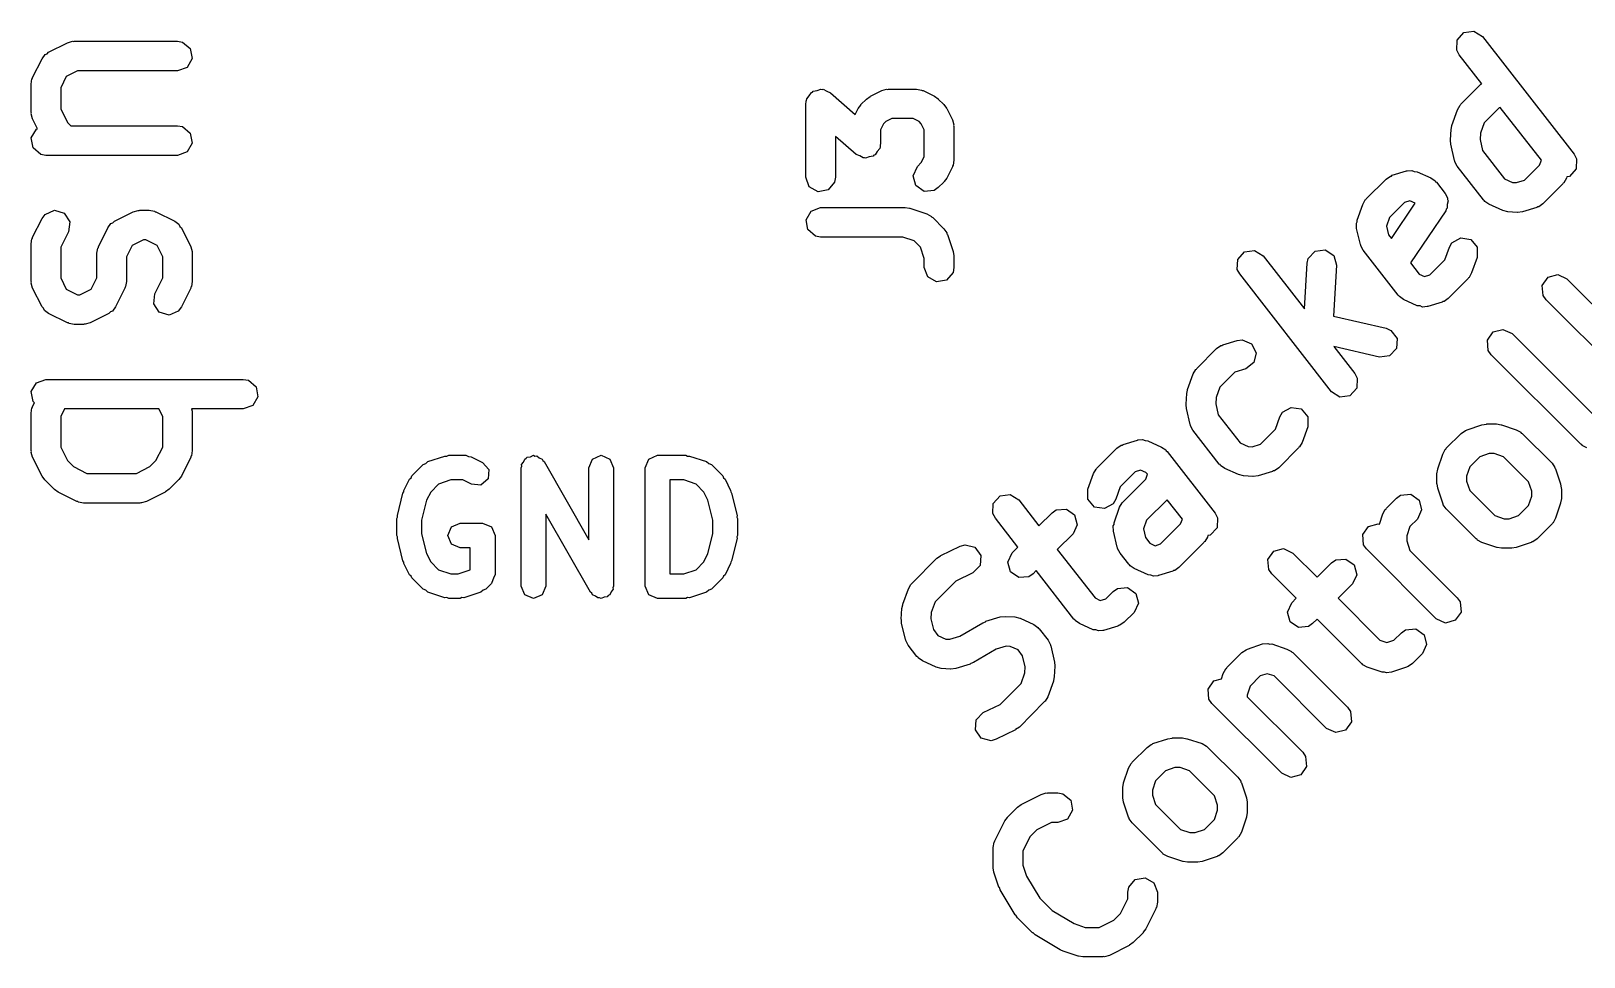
# Model space of a CAD drawing. Extents: x 83.3 to 116.7, y -116.8 to -83.3.
# Drawn here: x 83.27 to 91.14, y -110.92 to -106.23 of the extents above; entities that cross this region are included whole.
import ezdxf

# ---------------------------------------------------------------- set-up
doc = ezdxf.new("R2010")
doc.units = 0
doc.layers.add('BLACK', color=7, linetype='CONTINUOUS')

msp = doc.modelspace()

# ---------------------------------------------------------------- linework, layer by layer
at = {"layer": 'BLACK', "linetype": 'CONTINUOUS'}
for p, q in [((90.4945, -106.277), (90.5289, -106.238)), ((90.5289, -106.238), (90.5798, -106.231)), ((90.5798, -106.231), (90.6232, -106.259)), ((83.3617, -106.338), (83.4569, -106.29)), ((83.4569, -106.29), (83.4819, -106.283)), ((83.4819, -106.283), (83.4863, -106.284)), ((83.4863, -106.284), (83.4905, -106.282)), ((83.4905, -106.282), (84.0143, -106.282)), ((84.0143, -106.282), (84.0399, -106.287)), ((84.0399, -106.287), (84.0792, -106.32)), ((84.0792, -106.32), (84.0881, -106.37)), ((90.4926, -106.328), (90.4945, -106.277)), ((90.6232, -106.259), (91.0872, -106.855)), ((83.2805, -106.466), (83.3282, -106.371)), ((83.3282, -106.371), (83.3437, -106.35)), ((83.3437, -106.35), (83.354, -106.346)), ((83.354, -106.346), (83.3617, -106.338)), ((84.0881, -106.37), (84.0625, -106.415)), ((90.5048, -106.351), (90.4926, -106.328)), ((90.6194, -106.498), (90.5048, -106.351)), ((83.2726, -106.5), (83.2771, -106.474)), ((83.2771, -106.474), (83.28, -106.471)), ((83.28, -106.471), (83.2805, -106.466)), ((83.4511, -106.461), (83.4226, -106.518)), ((83.5082, -106.432), (83.4511, -106.461)), ((84.0143, -106.432), (83.5082, -106.432)), ((84.0625, -106.415), (84.0143, -106.432)), ((83.2726, -106.643), (83.2726, -106.5)), ((83.4226, -106.518), (83.4226, -106.625)), ((87.201, -106.574), (87.2139, -106.559)), ((87.2139, -106.559), (87.2244, -106.542)), ((87.2244, -106.542), (87.2301, -106.54)), ((87.2301, -106.54), (87.2339, -106.535)), ((87.2339, -106.535), (87.2538, -106.532)), ((87.2538, -106.532), (87.273, -106.525)), ((87.273, -106.525), (87.2786, -106.527)), ((87.2786, -106.527), (87.2845, -106.526)), ((87.2845, -106.526), (87.302, -106.536)), ((87.302, -106.536), (87.3208, -106.544)), ((87.3208, -106.544), (87.4465, -106.654)), ((87.5225, -106.563), (87.5236, -106.561)), ((87.5236, -106.561), (87.5807, -106.533)), ((87.5807, -106.533), (87.6057, -106.525)), ((87.6057, -106.525), (87.6101, -106.527)), ((87.6101, -106.527), (87.6143, -106.525)), ((87.6143, -106.525), (87.7571, -106.525)), ((87.7571, -106.525), (87.7828, -106.53)), ((87.7828, -106.53), (87.7862, -106.532)), ((87.7862, -106.532), (87.7907, -106.533)), ((87.7907, -106.533), (87.8478, -106.561)), ((87.8478, -106.561), (87.8658, -106.575)), ((90.5141, -106.602), (90.6151, -106.501)), ((90.6151, -106.501), (90.6194, -106.498)), ((83.4226, -106.625), (83.4569, -106.694)), ((87.1964, -106.6), (87.1984, -106.589)), ((87.1964, -106.971), (87.1964, -106.6)), ((87.1979, -106.585), (87.1995, -106.583)), ((87.1984, -106.589), (87.1979, -106.585)), ((87.1995, -106.583), (87.201, -106.574)), ((87.4465, -106.654), (87.4615, -106.624)), ((87.4615, -106.624), (87.4748, -106.606)), ((87.4748, -106.606), (87.4755, -106.604)), ((87.4755, -106.604), (87.5041, -106.576)), ((87.5041, -106.576), (87.5225, -106.563)), ((87.8658, -106.575), (87.8673, -106.576)), ((87.8673, -106.576), (87.8959, -106.604)), ((87.8959, -106.604), (87.9088, -106.622)), ((87.9088, -106.622), (87.9099, -106.624)), ((87.9099, -106.624), (87.9385, -106.681)), ((90.4682, -106.709), (90.4966, -106.63)), ((90.4966, -106.63), (90.5095, -106.607)), ((90.5095, -106.607), (90.5126, -106.605)), ((90.5126, -106.605), (90.5141, -106.602)), ((90.7079, -106.62), (90.632, -106.696)), ((90.7133, -106.619), (90.7079, -106.62)), ((90.9214, -106.886), (90.7133, -106.619)), ((83.2742, -106.647), (83.2726, -106.643)), ((83.2731, -106.651), (83.2742, -106.647)), ((83.2805, -106.676), (83.2731, -106.651)), ((83.3054, -106.726), (83.2805, -106.676)), ((83.4569, -106.694), (83.4739, -106.711)), ((83.4739, -106.711), (84.0143, -106.711)), ((84.0143, -106.711), (84.0399, -106.715)), ((84.0399, -106.715), (84.0792, -106.748)), ((87.5902, -106.702), (87.575, -106.732)), ((87.6016, -106.69), (87.5902, -106.702)), ((87.632, -106.675), (87.6016, -106.69)), ((87.7394, -106.675), (87.632, -106.675)), ((87.7699, -106.69), (87.7394, -106.675)), ((87.7812, -106.702), (87.7699, -106.69)), ((87.7964, -106.732), (87.7812, -106.702)), ((87.9385, -106.681), (87.9459, -106.706)), ((87.9459, -106.706), (87.9449, -106.71)), ((87.9449, -106.71), (87.9464, -106.714)), ((87.9464, -106.714), (87.9464, -106.886)), ((90.4639, -106.73), (90.4682, -106.712)), ((90.4682, -106.712), (90.4682, -106.709)), ((90.632, -106.696), (90.613, -106.749)), ((83.2738, -106.773), (83.2994, -106.728)), ((83.2827, -106.823), (83.2738, -106.773)), ((83.2994, -106.728), (83.3054, -106.726)), ((84.0792, -106.748), (84.0881, -106.799)), ((87.4506, -106.856), (87.3464, -106.765)), ((87.3464, -106.765), (87.3464, -106.971)), ((87.575, -106.732), (87.575, -106.8)), ((87.7964, -106.868), (87.7964, -106.732)), ((90.4607, -106.783), (90.4639, -106.73)), ((90.4615, -106.786), (90.4607, -106.783)), ((90.4625, -106.805), (90.4615, -106.786)), ((90.613, -106.749), (90.6111, -106.781)), ((90.6111, -106.781), (90.6239, -106.837)), ((83.322, -106.856), (83.2827, -106.823)), ((83.3476, -106.861), (83.322, -106.856)), ((84.0143, -106.861), (83.3476, -106.861)), ((84.0625, -106.843), (84.0143, -106.861)), ((84.0881, -106.799), (84.0625, -106.843)), ((87.4695, -106.864), (87.4506, -106.856)), ((87.487, -106.874), (87.4695, -106.864)), ((87.4929, -106.873), (87.487, -106.874)), ((87.4984, -106.875), (87.4929, -106.873)), ((87.5176, -106.868), (87.4984, -106.875)), ((87.5375, -106.865), (87.5176, -106.868)), ((87.5413, -106.86), (87.5375, -106.865)), ((87.547, -106.858), (87.5413, -106.86)), ((87.5575, -106.841), (87.547, -106.858)), ((87.5705, -106.826), (87.5575, -106.841)), ((87.572, -106.817), (87.5705, -106.826)), ((87.5736, -106.815), (87.572, -106.817)), ((87.575, -106.8), (87.573, -106.811)), ((87.573, -106.811), (87.5736, -106.815)), ((87.7812, -106.898), (87.7964, -106.868)), ((90.4814, -106.887), (90.4625, -106.805)), ((90.6239, -106.837), (90.735, -106.98)), ((91.0872, -106.855), (91.0994, -106.878)), ((87.7396, -106.965), (87.7613, -106.918)), ((87.7613, -106.918), (87.7812, -106.898)), ((87.9385, -106.919), (87.9099, -106.976)), ((87.939, -106.915), (87.9385, -106.919)), ((87.9419, -106.911), (87.939, -106.915)), ((87.9464, -106.886), (87.9419, -106.911)), ((90.1665, -106.962), (90.2391, -106.94)), ((90.2391, -106.94), (90.2403, -106.94)), ((90.2403, -106.94), (90.2408, -106.94)), ((90.2408, -106.94), (90.2423, -106.94)), ((90.2423, -106.94), (90.265, -106.937)), ((90.265, -106.937), (90.2779, -106.943)), ((90.2779, -106.943), (90.292, -106.944)), ((90.292, -106.944), (90.3614, -106.975)), ((90.4833, -106.89), (90.4814, -106.887)), ((90.4831, -106.893), (90.4833, -106.89)), ((90.4953, -106.916), (90.4831, -106.893)), ((90.6279, -107.086), (90.4953, -106.916)), ((90.8367, -106.987), (90.9126, -106.911)), ((90.9126, -106.911), (90.9214, -106.886)), ((91.0975, -106.93), (91.0631, -106.968)), ((91.0994, -106.878), (91.0975, -106.93)), ((87.214, -107.02), (87.1964, -106.971)), ((87.2584, -107.045), (87.214, -107.02)), ((87.3419, -106.997), (87.3089, -107.036)), ((87.3464, -106.971), (87.3419, -106.997)), ((87.7528, -107.014), (87.7396, -106.965)), ((87.7949, -107.044), (87.7528, -107.014)), ((87.8673, -107.024), (87.846, -107.039)), ((87.8959, -106.996), (87.8673, -107.024)), ((87.8966, -106.994), (87.8959, -106.996)), ((87.9099, -106.976), (87.8966, -106.994)), ((90.0343, -107.082), (90.1353, -106.981)), ((90.1353, -106.981), (90.1567, -106.966)), ((90.1567, -106.966), (90.1621, -106.966)), ((90.1621, -106.966), (90.1665, -106.962)), ((90.3614, -106.975), (90.3829, -106.99)), ((90.3829, -106.99), (90.3852, -106.995)), ((90.3852, -106.995), (90.3896, -106.997)), ((90.3896, -106.997), (90.4338, -107.054)), ((90.735, -106.98), (90.7752, -106.998)), ((90.7752, -106.998), (90.7952, -106.999)), ((90.7952, -106.999), (90.8367, -106.987)), ((91.0306, -107.005), (90.9295, -107.106)), ((91.0321, -107.002), (91.0306, -107.005)), ((91.0352, -107), (91.0321, -107.002)), ((91.0481, -106.977), (91.0352, -107)), ((91.051, -106.969), (91.0481, -106.977)), ((91.0631, -106.968), (91.051, -106.969)), ((87.3089, -107.036), (87.2584, -107.045)), ((87.846, -107.039), (87.7949, -107.044)), ((89.9884, -107.189), (90.0168, -107.11)), ((90.0168, -107.11), (90.0297, -107.087)), ((90.0297, -107.087), (90.0328, -107.085)), ((90.0328, -107.085), (90.0343, -107.082)), ((90.2281, -107.1), (90.1522, -107.176)), ((90.1619, -107.282), (90.2818, -107.104)), ((90.2557, -107.092), (90.2281, -107.1)), ((90.2818, -107.104), (90.2557, -107.092)), ((90.4338, -107.054), (90.446, -107.077)), ((90.4448, -107.11), (90.4441, -107.129)), ((90.4492, -107.092), (90.4448, -107.11)), ((90.446, -107.077), (90.4457, -107.085)), ((90.4457, -107.085), (90.4492, -107.092)), ((90.6323, -107.089), (90.6279, -107.086)), ((90.6346, -107.094), (90.6323, -107.089)), ((90.6561, -107.109), (90.6346, -107.094)), ((90.7255, -107.14), (90.6561, -107.109)), ((90.9295, -107.106), (90.9082, -107.121)), ((83.2805, -107.276), (83.3282, -107.181)), ((83.3282, -107.181), (83.3437, -107.16)), ((83.3437, -107.16), (83.3907, -107.139)), ((83.3907, -107.139), (83.4399, -107.154)), ((83.4399, -107.154), (83.4682, -107.197)), ((83.695, -107.195), (83.7903, -107.147)), ((83.7903, -107.147), (83.8152, -107.14)), ((83.8152, -107.14), (83.8196, -107.141)), ((83.8196, -107.141), (83.8238, -107.139)), ((83.8238, -107.139), (83.8714, -107.139)), ((83.8714, -107.139), (83.8971, -107.144)), ((83.8971, -107.144), (83.9005, -107.147)), ((83.9005, -107.147), (83.905, -107.147)), ((83.905, -107.147), (84.0002, -107.195)), ((87.1976, -107.187), (87.2232, -107.143)), ((87.2065, -107.237), (87.1976, -107.187)), ((87.2232, -107.143), (87.2714, -107.125)), ((87.2714, -107.125), (87.7, -107.125)), ((87.7, -107.125), (87.7221, -107.129)), ((87.7221, -107.129), (87.7237, -107.129)), ((87.7237, -107.129), (87.8094, -107.157)), ((87.8094, -107.157), (87.8323, -107.17)), ((87.8323, -107.17), (87.8347, -107.174)), ((87.8347, -107.174), (87.8387, -107.176)), ((87.8387, -107.176), (87.8959, -107.233)), ((89.9884, -107.197), (89.9884, -107.189)), ((90.1522, -107.176), (90.137, -107.219)), ((90.4368, -107.142), (90.2588, -107.406)), ((90.4387, -107.134), (90.4368, -107.142)), ((90.4441, -107.129), (90.4387, -107.134)), ((90.726, -107.14), (90.7255, -107.14)), ((90.7263, -107.14), (90.726, -107.14)), ((90.7516, -107.147), (90.7263, -107.14)), ((90.7989, -107.15), (90.7516, -107.147)), ((90.7994, -107.15), (90.7989, -107.15)), ((90.7999, -107.15), (90.7994, -107.15)), ((90.8257, -107.147), (90.7999, -107.15)), ((90.8984, -107.125), (90.8257, -107.147)), ((90.9027, -107.121), (90.8984, -107.125)), ((90.9082, -107.121), (90.9027, -107.121)), ((83.4623, -107.248), (83.4226, -107.327)), ((83.4682, -107.197), (83.4623, -107.248)), ((83.6139, -107.324), (83.6615, -107.228)), ((83.6615, -107.228), (83.677, -107.207)), ((83.677, -107.207), (83.6873, -107.203)), ((83.6873, -107.203), (83.695, -107.195)), ((84.0002, -107.195), (84.0211, -107.21)), ((84.0211, -107.21), (84.0256, -107.221)), ((84.0256, -107.221), (84.0337, -107.228)), ((84.0337, -107.228), (84.0814, -107.324)), ((87.2458, -107.27), (87.2065, -107.237)), ((87.2714, -107.275), (87.2458, -107.27)), ((87.8959, -107.233), (87.9108, -107.254)), ((87.9108, -107.254), (87.9112, -107.258)), ((87.9112, -107.258), (87.914, -107.262)), ((87.914, -107.262), (87.9426, -107.348)), ((89.9845, -107.205), (89.9884, -107.197)), ((89.9858, -107.231), (89.9845, -107.205)), ((90.0048, -107.313), (89.9858, -107.231)), ((90.137, -107.219), (90.1472, -107.263)), ((90.1472, -107.263), (90.1619, -107.282)), ((83.2726, -107.31), (83.2771, -107.284)), ((83.2726, -107.5), (83.2726, -107.31)), ((83.2771, -107.284), (83.28, -107.28)), ((83.28, -107.28), (83.2805, -107.276)), ((83.4226, -107.327), (83.4226, -107.482)), ((83.606, -107.357), (83.6105, -107.331)), ((83.6105, -107.331), (83.6134, -107.328)), ((83.6134, -107.328), (83.6139, -107.324)), ((83.7845, -107.318), (83.756, -107.375)), ((83.8415, -107.289), (83.7845, -107.318)), ((83.8537, -107.289), (83.8415, -107.289)), ((83.9108, -107.318), (83.8537, -107.289)), ((83.9393, -107.375), (83.9108, -107.318)), ((84.0814, -107.324), (84.0888, -107.349)), ((84.0888, -107.349), (84.0878, -107.353)), ((87.6878, -107.275), (87.2714, -107.275)), ((87.7452, -107.294), (87.6878, -107.275)), ((87.7773, -107.326), (87.7452, -107.294)), ((87.7964, -107.384), (87.7773, -107.326)), ((87.9426, -107.348), (87.9459, -107.37)), ((89.4178, -107.35), (89.4686, -107.343)), ((89.4686, -107.343), (89.512, -107.37)), ((89.7407, -107.383), (89.7759, -107.346)), ((89.7759, -107.346), (89.8269, -107.34)), ((89.8269, -107.34), (89.8697, -107.368)), ((90.0066, -107.316), (90.0048, -107.313)), ((90.0065, -107.319), (90.0066, -107.316)), ((90.0187, -107.342), (90.0065, -107.319)), ((90.1954, -107.569), (90.0187, -107.342)), ((90.4328, -107.391), (90.4556, -107.327)), ((90.4556, -107.327), (90.4685, -107.305)), ((90.4685, -107.305), (90.5128, -107.279)), ((90.5128, -107.279), (90.5634, -107.288)), ((90.5634, -107.288), (90.5965, -107.327)), ((90.5965, -107.327), (90.5967, -107.378)), ((83.606, -107.482), (83.606, -107.357)), ((83.756, -107.375), (83.756, -107.5)), ((83.9393, -107.482), (83.9393, -107.375)), ((84.0878, -107.353), (84.0893, -107.357)), ((84.0893, -107.357), (84.0893, -107.5)), ((87.7964, -107.429), (87.7964, -107.384)), ((87.9459, -107.37), (87.9464, -107.371)), ((87.9464, -107.371), (87.9464, -107.429)), ((89.3815, -107.439), (89.3834, -107.388)), ((89.3834, -107.388), (89.4178, -107.35)), ((89.512, -107.37), (89.7211, -107.639)), ((89.7211, -107.639), (89.7347, -107.408)), ((89.7347, -107.408), (89.7407, -107.383)), ((89.8844, -107.417), (89.8692, -107.676)), ((89.8697, -107.368), (89.8844, -107.417)), ((90.2588, -107.406), (90.3025, -107.463)), ((90.3569, -107.466), (90.4328, -107.391)), ((90.5967, -107.378), (90.5683, -107.457)), ((83.2742, -107.504), (83.2726, -107.5)), ((83.2731, -107.509), (83.2742, -107.504)), ((83.4226, -107.482), (83.4511, -107.539)), ((83.5774, -107.539), (83.606, -107.482)), ((83.756, -107.5), (83.7514, -107.526)), ((83.8996, -107.562), (83.9393, -107.482)), ((84.0893, -107.5), (84.0848, -107.526)), ((87.814, -107.477), (87.7964, -107.429)), ((87.8584, -107.502), (87.814, -107.477)), ((87.9089, -107.494), (87.8584, -107.502)), ((87.9419, -107.454), (87.9089, -107.494)), ((87.9464, -107.429), (87.9419, -107.454)), ((89.3936, -107.462), (89.3815, -107.439)), ((89.8577, -108.059), (89.3936, -107.462)), ((90.3025, -107.463), (90.3293, -107.475)), ((90.3293, -107.475), (90.3569, -107.466)), ((90.5507, -107.485), (90.4497, -107.586)), ((90.5522, -107.482), (90.5507, -107.485)), ((90.5553, -107.48), (90.5522, -107.482)), ((90.5683, -107.457), (90.5553, -107.48)), ((90.9255, -107.52), (90.955, -107.478)), ((90.955, -107.478), (91.0045, -107.465)), ((91.0045, -107.465), (91.051, -107.487)), ((91.051, -107.487), (91.4931, -107.929)), ((83.2805, -107.534), (83.2731, -107.509)), ((83.3282, -107.629), (83.2805, -107.534)), ((83.4511, -107.539), (83.5082, -107.568)), ((83.5082, -107.568), (83.5204, -107.568)), ((83.5204, -107.568), (83.5774, -107.539)), ((83.748, -107.534), (83.7004, -107.629)), ((83.7485, -107.529), (83.748, -107.534)), ((83.7514, -107.526), (83.7485, -107.529)), ((83.8937, -107.613), (83.8996, -107.562)), ((84.0814, -107.534), (84.0337, -107.629)), ((84.0819, -107.529), (84.0814, -107.534)), ((84.0848, -107.526), (84.0819, -107.529)), ((90.1999, -107.572), (90.1954, -107.569)), ((90.2021, -107.577), (90.1999, -107.572)), ((90.2236, -107.592), (90.2021, -107.577)), ((90.93, -107.571), (90.9255, -107.52)), ((90.945, -107.593), (90.93, -107.571)), ((83.3363, -107.636), (83.3282, -107.629)), ((83.3408, -107.647), (83.3363, -107.636)), ((83.3617, -107.662), (83.3408, -107.647)), ((83.4569, -107.71), (83.3617, -107.662)), ((83.6669, -107.662), (83.5716, -107.71)), ((83.6746, -107.654), (83.6669, -107.662)), ((83.6849, -107.65), (83.6746, -107.654)), ((83.7004, -107.629), (83.6849, -107.65)), ((83.922, -107.655), (83.8937, -107.613)), ((83.9712, -107.67), (83.922, -107.655)), ((84.0182, -107.65), (83.9712, -107.67)), ((84.0337, -107.629), (84.0182, -107.65)), ((90.2931, -107.623), (90.2236, -107.592)), ((90.3071, -107.624), (90.2931, -107.623)), ((90.3201, -107.63), (90.3071, -107.624)), ((90.3427, -107.627), (90.3201, -107.63)), ((90.3442, -107.627), (90.3427, -107.627)), ((90.3447, -107.627), (90.3442, -107.627)), ((90.3459, -107.627), (90.3447, -107.627)), ((90.4185, -107.605), (90.3459, -107.627)), ((90.4229, -107.601), (90.4185, -107.605)), ((90.4284, -107.601), (90.4229, -107.601)), ((90.4497, -107.586), (90.4284, -107.601)), ((91.3995, -108.047), (90.945, -107.593)), ((83.4614, -107.71), (83.4569, -107.71)), ((83.4648, -107.713), (83.4614, -107.71)), ((83.4905, -107.718), (83.4648, -107.713)), ((83.5381, -107.718), (83.4905, -107.718)), ((83.5423, -107.716), (83.5381, -107.718)), ((83.5467, -107.717), (83.5423, -107.716)), ((83.5716, -107.71), (83.5467, -107.717)), ((89.8692, -107.676), (90.1358, -107.737)), ((90.1358, -107.737), (90.1597, -107.748)), ((89.3079, -107.821), (89.3805, -107.799)), ((89.3805, -107.799), (89.4063, -107.796)), ((89.4063, -107.796), (89.4535, -107.816)), ((89.4535, -107.816), (89.4768, -107.861)), ((90.1597, -107.748), (90.1906, -107.789)), ((90.1906, -107.789), (90.1879, -107.84)), ((90.6478, -107.798), (90.6772, -107.756)), ((90.6522, -107.849), (90.6478, -107.798)), ((90.6772, -107.756), (90.7267, -107.743)), ((90.7267, -107.743), (90.7732, -107.764)), ((90.7732, -107.764), (91.2153, -108.207)), ((89.1757, -107.941), (89.2767, -107.84)), ((89.2767, -107.84), (89.298, -107.825)), ((89.298, -107.825), (89.3035, -107.824)), ((89.3035, -107.824), (89.3079, -107.821)), ((89.4768, -107.861), (89.4652, -107.911)), ((90.102, -107.884), (89.8699, -107.83)), ((89.8699, -107.83), (89.9761, -107.967)), ((90.153, -107.877), (90.102, -107.884)), ((90.1879, -107.84), (90.153, -107.877)), ((90.6672, -107.871), (90.6522, -107.849)), ((91.1217, -108.325), (90.6672, -107.871)), ((89.1297, -108.047), (89.1581, -107.968)), ((89.1581, -107.968), (89.1711, -107.946)), ((89.1711, -107.946), (89.1742, -107.944)), ((89.1742, -107.944), (89.1757, -107.941)), ((89.3695, -107.959), (89.2936, -108.035)), ((89.4242, -107.942), (89.3695, -107.959)), ((89.4652, -107.911), (89.4242, -107.942)), ((89.9761, -107.967), (89.9882, -107.99)), ((83.2738, -108.058), (83.2994, -108.014)), ((83.2994, -108.014), (83.3476, -107.996)), ((83.3476, -107.996), (84.3476, -107.996)), ((84.3476, -107.996), (84.3733, -108.001)), ((84.3733, -108.001), (84.4126, -108.034)), ((84.4126, -108.034), (84.4215, -108.084)), ((89.1254, -108.068), (89.1297, -108.05)), ((89.1297, -108.05), (89.1297, -108.047)), ((89.2936, -108.035), (89.2745, -108.088)), ((89.9863, -108.041), (89.9519, -108.079)), ((89.9882, -107.99), (89.9863, -108.041)), ((83.2827, -108.109), (83.2738, -108.058)), ((83.28, -108.138), (83.2805, -108.133)), ((83.2805, -108.133), (83.2897, -108.115)), ((83.2897, -108.115), (83.2827, -108.109)), ((84.3958, -108.129), (84.3476, -108.146)), ((84.4215, -108.084), (84.3958, -108.129)), ((89.1223, -108.122), (89.1254, -108.068)), ((89.1231, -108.125), (89.1223, -108.122)), ((89.1241, -108.143), (89.1231, -108.125)), ((89.2745, -108.088), (89.2726, -108.12)), ((89.2726, -108.12), (89.2854, -108.175)), ((89.9011, -108.086), (89.8577, -108.059)), ((89.9519, -108.079), (89.9011, -108.086)), ((83.2726, -108.167), (83.2771, -108.141)), ((83.2726, -108.357), (83.2726, -108.167)), ((83.2771, -108.141), (83.28, -108.138)), ((83.4416, -108.146), (83.4226, -108.184)), ((83.4226, -108.184), (83.4226, -108.339)), ((83.9203, -108.146), (83.4416, -108.146)), ((83.9393, -108.184), (83.9203, -108.146)), ((83.9393, -108.339), (83.9393, -108.184)), ((84.3476, -108.146), (84.0853, -108.146)), ((84.0853, -108.146), (84.0888, -108.158)), ((84.0888, -108.158), (84.0878, -108.162)), ((84.0878, -108.162), (84.0893, -108.167)), ((84.0893, -108.167), (84.0893, -108.357)), ((89.143, -108.225), (89.1241, -108.143)), ((89.2854, -108.175), (89.3965, -108.318)), ((89.5742, -108.249), (89.5969, -108.186)), ((89.5969, -108.186), (89.6099, -108.163)), ((89.6099, -108.163), (89.6542, -108.138)), ((89.6542, -108.138), (89.7048, -108.146)), ((89.7048, -108.146), (89.7379, -108.186)), ((89.7379, -108.186), (89.7381, -108.237)), ((89.1448, -108.228), (89.143, -108.225)), ((89.1447, -108.231), (89.1448, -108.228)), ((89.1569, -108.254), (89.1447, -108.231)), ((89.2895, -108.425), (89.1569, -108.254)), ((89.4983, -108.325), (89.5742, -108.249)), ((89.7381, -108.237), (89.7096, -108.316)), ((90.4399, -108.345), (90.5156, -108.27)), ((90.5156, -108.27), (90.537, -108.255)), ((90.537, -108.255), (90.5414, -108.254)), ((90.5414, -108.254), (90.545, -108.251)), ((90.545, -108.251), (90.6207, -108.226)), ((90.6207, -108.226), (90.6429, -108.223)), ((90.6429, -108.223), (90.6444, -108.222)), ((90.6444, -108.222), (90.6949, -108.222)), ((90.6949, -108.222), (90.717, -108.226)), ((90.717, -108.226), (90.7187, -108.226)), ((90.7187, -108.226), (90.7944, -108.251)), ((90.7944, -108.251), (90.8173, -108.264)), ((90.8173, -108.264), (90.8197, -108.268)), ((90.8197, -108.268), (90.8237, -108.27)), ((90.8237, -108.27), (90.9753, -108.421)), ((83.2742, -108.361), (83.2726, -108.357)), ((83.2731, -108.366), (83.2742, -108.361)), ((83.2805, -108.391), (83.2731, -108.366)), ((83.4226, -108.339), (83.4569, -108.408)), ((83.905, -108.408), (83.9393, -108.339)), ((84.0893, -108.357), (84.0848, -108.383)), ((88.6706, -108.446), (88.7716, -108.345)), ((88.7716, -108.345), (88.7929, -108.33)), ((88.7929, -108.33), (88.7984, -108.329)), ((88.7984, -108.329), (88.8028, -108.326)), ((88.8028, -108.326), (88.8754, -108.304)), ((88.8754, -108.304), (88.8766, -108.304)), ((88.8766, -108.304), (88.8771, -108.303)), ((88.8771, -108.303), (88.8786, -108.303)), ((88.8786, -108.303), (88.9013, -108.301)), ((88.9013, -108.301), (88.9142, -108.306)), ((88.9142, -108.306), (88.9283, -108.307)), ((88.9283, -108.307), (88.9977, -108.339)), ((88.9977, -108.339), (89.0192, -108.354)), ((89.0192, -108.354), (89.0215, -108.358)), ((89.0215, -108.358), (89.0259, -108.361)), ((89.0259, -108.361), (89.269, -108.674)), ((89.3965, -108.318), (89.4367, -108.336)), ((89.4367, -108.336), (89.4568, -108.338)), ((89.4568, -108.338), (89.4983, -108.325)), ((89.6921, -108.343), (89.5911, -108.444)), ((89.6936, -108.34), (89.6921, -108.343)), ((89.6967, -108.338), (89.6936, -108.34)), ((89.7096, -108.316), (89.6967, -108.338)), ((90.4218, -108.375), (90.4342, -108.352)), ((90.4342, -108.352), (90.438, -108.349)), ((90.438, -108.349), (90.4399, -108.345)), ((91.1258, -108.327), (91.1217, -108.325)), ((91.1281, -108.331), (91.1258, -108.327)), ((91.1511, -108.343), (91.1281, -108.331)), ((83.3282, -108.486), (83.2805, -108.391)), ((83.4569, -108.408), (83.4873, -108.438)), ((83.4873, -108.438), (83.5558, -108.473)), ((83.8061, -108.473), (83.8746, -108.438)), ((83.8746, -108.438), (83.905, -108.408)), ((84.0814, -108.391), (84.0337, -108.486)), ((84.0819, -108.386), (84.0814, -108.391)), ((84.0848, -108.383), (84.0819, -108.386)), ((85.2012, -108.485), (85.2583, -108.428)), ((85.2583, -108.428), (85.2718, -108.423)), ((85.2718, -108.423), (85.2828, -108.413)), ((85.2828, -108.413), (85.3685, -108.385)), ((85.3685, -108.385), (85.3787, -108.385)), ((85.3787, -108.385), (85.3882, -108.381)), ((85.3882, -108.381), (85.474, -108.381)), ((85.474, -108.381), (85.4874, -108.387)), ((85.4874, -108.387), (85.5019, -108.388)), ((85.5019, -108.388), (85.559, -108.417)), ((85.559, -108.417), (85.5904, -108.453)), ((85.7543, -108.444), (85.7576, -108.436)), ((85.7543, -109.044), (85.7543, -108.444)), ((85.7565, -108.427), (85.7664, -108.415)), ((85.7576, -108.436), (85.7565, -108.427)), ((85.7664, -108.415), (85.7726, -108.4)), ((85.7726, -108.4), (85.7805, -108.396)), ((85.7805, -108.396), (85.7858, -108.39)), ((85.7858, -108.39), (85.8019, -108.388)), ((85.8019, -108.388), (85.8168, -108.381)), ((85.8168, -108.381), (85.8247, -108.385)), ((85.8247, -108.385), (85.8333, -108.384)), ((85.8333, -108.384), (85.8461, -108.394)), ((85.8461, -108.394), (85.861, -108.4)), ((85.861, -108.4), (85.8643, -108.408)), ((85.8643, -108.408), (85.8711, -108.413)), ((85.8711, -108.413), (86.0972, -108.809)), ((86.0972, -108.444), (86.1155, -108.4)), ((86.0972, -108.809), (86.0972, -108.444)), ((86.1155, -108.4), (86.1597, -108.381)), ((86.1597, -108.381), (86.2039, -108.4)), ((86.2039, -108.4), (86.2222, -108.444)), ((86.2222, -108.444), (86.2222, -109.044)), ((86.3829, -108.444), (86.4012, -108.4)), ((86.3829, -109.044), (86.3829, -108.444)), ((86.4012, -108.4), (86.4454, -108.381)), ((86.4454, -108.381), (86.5882, -108.381)), ((86.5882, -108.381), (86.5977, -108.385)), ((86.5977, -108.385), (86.608, -108.385)), ((86.608, -108.385), (86.6937, -108.413)), ((86.6937, -108.413), (86.7047, -108.423)), ((86.7047, -108.423), (86.7181, -108.428)), ((86.7181, -108.428), (86.7753, -108.485)), ((88.666, -108.451), (88.6691, -108.449)), ((88.6691, -108.449), (88.6706, -108.446)), ((89.2939, -108.428), (89.2895, -108.425)), ((89.2961, -108.432), (89.2939, -108.428)), ((89.3176, -108.447), (89.2961, -108.432)), ((89.3871, -108.479), (89.3176, -108.447)), ((89.5911, -108.444), (89.5698, -108.459)), ((90.3965, -108.45), (90.4218, -108.375)), ((90.3966, -108.452), (90.3965, -108.45)), ((90.5585, -108.439), (90.5427, -108.486)), ((90.6092, -108.388), (90.5585, -108.439)), ((90.6566, -108.372), (90.6092, -108.388)), ((90.6828, -108.372), (90.6566, -108.372)), ((90.7302, -108.388), (90.6828, -108.372)), ((90.8567, -108.515), (90.7302, -108.388)), ((90.9753, -108.421), (90.9902, -108.442)), ((90.9902, -108.442), (90.9906, -108.447)), ((90.9906, -108.447), (90.9934, -108.45)), ((90.9934, -108.45), (91.0186, -108.526)), ((83.3293, -108.487), (83.3282, -108.486)), ((83.3422, -108.505), (83.3293, -108.487)), ((83.3898, -108.553), (83.3422, -108.505)), ((83.5558, -108.473), (83.8061, -108.473)), ((84.0197, -108.505), (83.9721, -108.553)), ((84.0204, -108.504), (84.0197, -108.505)), ((84.0337, -108.486), (84.0204, -108.504)), ((85.1609, -108.559), (85.1895, -108.502)), ((85.1895, -108.502), (85.1972, -108.495)), ((85.1972, -108.495), (85.2012, -108.485)), ((85.3363, -108.527), (85.2967, -108.567)), ((85.3984, -108.506), (85.3363, -108.527)), ((85.4592, -108.506), (85.3984, -108.506)), ((85.5031, -108.528), (85.4592, -108.506)), ((85.5509, -108.532), (85.5031, -108.528)), ((85.587, -108.5), (85.5509, -108.532)), ((85.5904, -108.453), (85.587, -108.5)), ((86.5079, -108.506), (86.5079, -108.981)), ((86.5781, -108.506), (86.5079, -108.506)), ((86.6402, -108.527), (86.5781, -108.506)), ((86.6797, -108.567), (86.6402, -108.527)), ((86.7753, -108.485), (86.7792, -108.495)), ((86.7792, -108.495), (86.787, -108.502)), ((86.787, -108.502), (86.8156, -108.559)), ((88.6247, -108.552), (88.6531, -108.473)), ((88.6531, -108.473), (88.666, -108.451)), ((88.8644, -108.464), (88.7885, -108.54)), ((88.8032, -108.616), (88.9176, -108.502)), ((88.892, -108.456), (88.8644, -108.464)), ((88.9188, -108.468), (88.892, -108.456)), ((88.9176, -108.502), (88.9263, -108.477)), ((88.9263, -108.477), (88.9188, -108.468)), ((89.3875, -108.479), (89.3871, -108.479)), ((89.3878, -108.479), (89.3875, -108.479)), ((89.4131, -108.485), (89.3878, -108.479)), ((89.4605, -108.488), (89.4131, -108.485)), ((89.461, -108.488), (89.4605, -108.488)), ((89.4614, -108.488), (89.461, -108.488)), ((89.4873, -108.485), (89.4614, -108.488)), ((89.5599, -108.463), (89.4873, -108.485)), ((89.5643, -108.46), (89.5599, -108.463)), ((89.5698, -108.459), (89.5643, -108.46)), ((90.3927, -108.474), (90.3966, -108.452)), ((90.3927, -108.525), (90.3927, -108.474)), ((90.3932, -108.526), (90.3927, -108.525)), ((90.3965, -108.548), (90.3932, -108.526)), ((90.5427, -108.486), (90.5427, -108.512)), ((90.5427, -108.512), (90.5585, -108.56)), ((90.8725, -108.562), (90.8567, -108.515)), ((91.0186, -108.526), (91.0219, -108.548)), ((83.3913, -108.554), (83.3898, -108.553)), ((83.4093, -108.567), (83.3913, -108.554)), ((83.5046, -108.615), (83.4093, -108.567)), ((83.9526, -108.567), (83.8573, -108.615)), ((83.9537, -108.566), (83.9526, -108.567)), ((83.9721, -108.553), (83.9537, -108.566)), ((85.1276, -108.686), (85.1562, -108.572)), ((85.1562, -108.572), (85.1604, -108.566)), ((85.1604, -108.566), (85.1609, -108.559)), ((85.2967, -108.567), (85.2758, -108.609)), ((86.7007, -108.609), (86.6797, -108.567)), ((86.8156, -108.559), (86.8161, -108.566)), ((86.8161, -108.566), (86.8203, -108.572)), ((86.8203, -108.572), (86.8489, -108.686)), ((88.1459, -108.625), (88.1803, -108.587)), ((88.1803, -108.587), (88.2311, -108.58)), ((88.2311, -108.58), (88.2746, -108.607)), ((88.2746, -108.607), (88.3771, -108.739)), ((88.6248, -108.604), (88.6247, -108.552)), ((88.6579, -108.643), (88.6248, -108.604)), ((88.7658, -108.603), (88.7528, -108.626)), ((88.7885, -108.54), (88.7658, -108.603)), ((89.0259, -108.606), (88.9211, -108.71)), ((89.1031, -108.705), (89.0259, -108.606)), ((90.1368, -108.648), (90.1873, -108.598)), ((90.1873, -108.598), (90.2087, -108.583)), ((90.2087, -108.583), (90.2598, -108.578)), ((90.2598, -108.578), (90.3018, -108.608)), ((90.4218, -108.624), (90.3965, -108.548)), ((90.5585, -108.56), (90.685, -108.686)), ((90.8567, -108.636), (90.8725, -108.588)), ((90.8725, -108.588), (90.8725, -108.562)), ((91.0225, -108.6), (91.0186, -108.622)), ((91.0219, -108.548), (91.0225, -108.55)), ((91.0225, -108.55), (91.0225, -108.6)), ((83.509, -108.615), (83.5046, -108.615)), ((83.5124, -108.618), (83.509, -108.615)), ((83.5381, -108.623), (83.5124, -108.618)), ((83.8238, -108.623), (83.5381, -108.623)), ((83.828, -108.621), (83.8238, -108.623)), ((83.8324, -108.622), (83.828, -108.621)), ((83.8573, -108.615), (83.8324, -108.622)), ((85.1288, -108.694), (85.1276, -108.686)), ((85.2758, -108.609), (85.2507, -108.709)), ((86.1054, -109.075), (85.8793, -108.679)), ((85.8793, -108.679), (85.8793, -109.044)), ((86.7257, -108.709), (86.7007, -108.609)), ((86.8489, -108.686), (86.8477, -108.694)), ((88.144, -108.676), (88.1459, -108.625)), ((88.1562, -108.699), (88.144, -108.676)), ((88.3771, -108.739), (88.4433, -108.673)), ((88.4433, -108.673), (88.4646, -108.658)), ((88.4646, -108.658), (88.5158, -108.654)), ((88.5158, -108.654), (88.5578, -108.683)), ((88.5578, -108.683), (88.5711, -108.733)), ((88.7085, -108.651), (88.6579, -108.643)), ((88.7528, -108.626), (88.7085, -108.651)), ((88.7572, -108.723), (88.7856, -108.644)), ((88.7856, -108.644), (88.7986, -108.621)), ((88.7986, -108.621), (88.8017, -108.619)), ((88.8017, -108.619), (88.8032, -108.616)), ((89.269, -108.674), (89.2811, -108.697)), ((90.1012, -108.73), (90.1187, -108.678)), ((90.1187, -108.678), (90.1311, -108.655)), ((90.1311, -108.655), (90.1349, -108.652)), ((90.1349, -108.652), (90.1368, -108.648)), ((90.3151, -108.657), (90.2934, -108.704)), ((90.3018, -108.608), (90.3151, -108.657)), ((90.4246, -108.628), (90.4218, -108.624)), ((90.4249, -108.632), (90.4246, -108.628)), ((90.4399, -108.653), (90.4249, -108.632)), ((90.5914, -108.805), (90.4399, -108.653)), ((90.685, -108.686), (90.7324, -108.702)), ((90.7585, -108.702), (90.806, -108.686)), ((90.806, -108.686), (90.8567, -108.636)), ((91.0186, -108.624), (90.9934, -108.7)), ((91.0186, -108.622), (91.0186, -108.624)), ((85.1257, -108.701), (85.1288, -108.694)), ((85.1257, -108.787), (85.1257, -108.701)), ((85.2507, -108.709), (85.2507, -108.779)), ((85.3829, -108.787), (85.4012, -108.743)), ((85.4012, -108.743), (85.4454, -108.724)), ((85.4454, -108.724), (85.5597, -108.724)), ((85.5597, -108.724), (85.6039, -108.743)), ((85.6039, -108.743), (85.6222, -108.787)), ((86.7257, -108.779), (86.7257, -108.709)), ((86.8477, -108.694), (86.8507, -108.701)), ((86.8507, -108.701), (86.8507, -108.787)), ((88.2702, -108.846), (88.1562, -108.699)), ((88.5711, -108.733), (88.5494, -108.779)), ((88.7534, -108.739), (88.7573, -108.731)), ((88.7547, -108.765), (88.7534, -108.739)), ((88.7573, -108.731), (88.7572, -108.723)), ((88.9211, -108.71), (88.9058, -108.753)), ((88.9058, -108.753), (88.9161, -108.797)), ((88.9932, -108.83), (89.0944, -108.729)), ((89.0944, -108.729), (89.1031, -108.705)), ((89.2792, -108.748), (89.2448, -108.786)), ((89.2811, -108.697), (89.2792, -108.748)), ((90.0164, -108.783), (90.0458, -108.741)), ((90.0458, -108.741), (90.0954, -108.728)), ((90.0954, -108.728), (90.1012, -108.73)), ((90.2554, -108.742), (90.2396, -108.789)), ((90.2934, -108.704), (90.2554, -108.742)), ((90.7324, -108.702), (90.7585, -108.702)), ((90.9753, -108.729), (90.8995, -108.805)), ((90.9772, -108.725), (90.9753, -108.729)), ((90.981, -108.723), (90.9772, -108.725)), ((90.9934, -108.7), (90.981, -108.723)), ((85.1288, -108.794), (85.1257, -108.787)), ((85.1276, -108.802), (85.1288, -108.794)), ((85.1562, -108.916), (85.1276, -108.802)), ((85.2507, -108.779), (85.2758, -108.879)), ((85.4012, -108.831), (85.3829, -108.787)), ((85.4454, -108.849), (85.4012, -108.831)), ((85.6222, -108.787), (85.6222, -108.987)), ((86.7007, -108.879), (86.7257, -108.779)), ((86.8489, -108.802), (86.8203, -108.916)), ((86.8507, -108.787), (86.8477, -108.794)), ((86.8477, -108.794), (86.8489, -108.802)), ((87.8797, -108.889), (87.9775, -108.842)), ((87.9775, -108.842), (88.0026, -108.834)), ((88.0026, -108.834), (88.0523, -108.847)), ((88.5494, -108.779), (88.4699, -108.858)), ((88.7737, -108.847), (88.7547, -108.765)), ((88.9161, -108.797), (88.9388, -108.826)), ((88.9388, -108.826), (88.9656, -108.839)), ((88.9656, -108.839), (88.9932, -108.83)), ((89.2123, -108.823), (89.086, -108.95)), ((89.2138, -108.82), (89.2123, -108.823)), ((89.2169, -108.818), (89.2138, -108.82)), ((89.2298, -108.796), (89.2169, -108.818)), ((89.2327, -108.788), (89.2298, -108.796)), ((89.2448, -108.786), (89.2327, -108.788)), ((90.0209, -108.834), (90.0164, -108.783)), ((90.0358, -108.855), (90.0209, -108.834)), ((90.2396, -108.789), (90.2396, -108.815)), ((90.2396, -108.815), (90.2554, -108.863)), ((90.5955, -108.807), (90.5914, -108.805)), ((90.5978, -108.811), (90.5955, -108.807)), ((90.6207, -108.823), (90.5978, -108.811)), ((90.6965, -108.848), (90.6207, -108.823)), ((90.8702, -108.823), (90.7944, -108.848)), ((90.8737, -108.82), (90.8702, -108.823)), ((90.8782, -108.82), (90.8737, -108.82)), ((90.8995, -108.805), (90.8782, -108.82)), ((85.1604, -108.922), (85.1562, -108.916)), ((85.2758, -108.879), (85.2967, -108.921)), ((85.2967, -108.921), (85.3363, -108.961)), ((85.4972, -108.849), (85.4454, -108.849)), ((85.4972, -108.961), (85.4972, -108.849)), ((86.6402, -108.961), (86.6797, -108.921)), ((86.6797, -108.921), (86.7007, -108.879)), ((86.8203, -108.916), (86.8161, -108.922)), ((87.733, -109.03), (87.8593, -108.903)), ((87.8593, -108.903), (87.879, -108.89)), ((87.879, -108.89), (87.8797, -108.889)), ((88.0523, -108.847), (88.0824, -108.889)), ((88.0824, -108.889), (88.0786, -108.94)), ((88.2196, -108.922), (88.2413, -108.875)), ((88.2413, -108.875), (88.2702, -108.846)), ((88.4699, -108.858), (88.661, -109.104)), ((88.7755, -108.85), (88.7737, -108.847)), ((88.7754, -108.853), (88.7755, -108.85)), ((88.7875, -108.876), (88.7754, -108.853)), ((88.8317, -108.933), (88.7875, -108.876)), ((89.5366, -108.909), (89.566, -108.867)), ((89.5411, -108.96), (89.5366, -108.909)), ((89.566, -108.867), (89.6156, -108.854)), ((89.6156, -108.854), (89.6621, -108.876)), ((89.6621, -108.876), (89.7858, -108.999)), ((89.859, -108.926), (89.8804, -108.911)), ((89.8804, -108.911), (89.9315, -108.907)), ((89.9315, -108.907), (89.9735, -108.936)), ((90.3894, -109.209), (90.0358, -108.855)), ((90.2554, -108.863), (90.4954, -109.103)), ((90.6981, -108.848), (90.6965, -108.848)), ((90.7202, -108.852), (90.6981, -108.848)), ((90.7707, -108.852), (90.7202, -108.852)), ((90.7722, -108.852), (90.7707, -108.852)), ((90.7944, -108.848), (90.7722, -108.852)), ((85.1609, -108.929), (85.1604, -108.922)), ((85.1895, -108.986), (85.1609, -108.929)), ((85.1973, -108.993), (85.1895, -108.986)), ((85.2012, -109.002), (85.1973, -108.993)), ((85.3363, -108.961), (85.3984, -108.981)), ((85.3984, -108.981), (85.4352, -108.981)), ((85.4352, -108.981), (85.4972, -108.961)), ((85.6169, -108.999), (85.6039, -109.031)), ((85.6222, -108.987), (85.6169, -108.999)), ((86.5079, -108.981), (86.5781, -108.981)), ((86.5781, -108.981), (86.6402, -108.961)), ((86.7792, -108.993), (86.7753, -109.002)), ((86.787, -108.986), (86.7792, -108.993)), ((86.8156, -108.929), (86.787, -108.986)), ((86.8161, -108.922), (86.8156, -108.929)), ((88.0429, -108.977), (87.9564, -109.018)), ((88.0786, -108.94), (88.0429, -108.977)), ((88.2329, -108.971), (88.2196, -108.922)), ((88.2749, -109), (88.2329, -108.971)), ((88.326, -108.996), (88.2749, -109)), ((88.3473, -108.981), (88.326, -108.996)), ((88.363, -108.965), (88.3473, -108.981)), ((88.5539, -109.211), (88.363, -108.965)), ((88.8362, -108.936), (88.8317, -108.933)), ((88.8384, -108.941), (88.8362, -108.936)), ((88.8599, -108.955), (88.8384, -108.941)), ((88.9293, -108.987), (88.8599, -108.955)), ((88.9434, -108.988), (88.9293, -108.987)), ((88.9564, -108.993), (88.9434, -108.988)), ((88.979, -108.991), (88.9564, -108.993)), ((88.9805, -108.991), (88.979, -108.991)), ((88.981, -108.99), (88.9805, -108.991)), ((88.9822, -108.99), (88.981, -108.99)), ((89.0548, -108.968), (88.9822, -108.99)), ((89.0592, -108.965), (89.0548, -108.968)), ((89.0647, -108.964), (89.0592, -108.965)), ((89.086, -108.95), (89.0647, -108.964)), ((89.556, -108.982), (89.5411, -108.96)), ((89.6797, -109.105), (89.556, -108.982)), ((89.7858, -108.999), (89.859, -108.926)), ((89.9868, -108.986), (89.9651, -109.032)), ((89.9735, -108.936), (89.9868, -108.986)), ((85.2583, -109.06), (85.2012, -109.002)), ((85.2718, -109.065), (85.2583, -109.06)), ((85.2828, -109.075), (85.2718, -109.065)), ((85.3685, -109.103), (85.2828, -109.075)), ((85.5509, -109.075), (85.4651, -109.103)), ((85.5619, -109.065), (85.5509, -109.075)), ((85.5753, -109.06), (85.5619, -109.065)), ((85.6039, -109.031), (85.5753, -109.06)), ((85.7726, -109.088), (85.7543, -109.044)), ((85.8793, -109.044), (85.861, -109.088)), ((86.1122, -109.08), (86.1054, -109.075)), ((86.2101, -109.073), (86.2039, -109.088)), ((86.22, -109.06), (86.2101, -109.073)), ((86.2222, -109.044), (86.2189, -109.052)), ((86.2189, -109.052), (86.22, -109.06)), ((86.4012, -109.088), (86.3829, -109.044)), ((86.6937, -109.075), (86.608, -109.103)), ((86.7047, -109.065), (86.6937, -109.075)), ((86.7181, -109.06), (86.7047, -109.065)), ((86.7753, -109.002), (86.7181, -109.06)), ((87.6871, -109.136), (87.7155, -109.057)), ((87.7155, -109.057), (87.7285, -109.035)), ((87.7285, -109.035), (87.7315, -109.033)), ((87.7315, -109.033), (87.733, -109.03)), ((87.9564, -109.018), (87.851, -109.124)), ((88.7154, -109.108), (88.7527, -109.071)), ((88.7527, -109.071), (88.774, -109.056)), ((88.774, -109.056), (88.8251, -109.051)), ((88.8251, -109.051), (88.8671, -109.081)), ((89.9651, -109.032), (89.8919, -109.105)), ((85.3787, -109.102), (85.3685, -109.103)), ((85.3882, -109.106), (85.3787, -109.102)), ((85.4454, -109.106), (85.3882, -109.106)), ((85.4549, -109.102), (85.4454, -109.106)), ((85.4651, -109.103), (85.4549, -109.102)), ((85.8168, -109.106), (85.7726, -109.088)), ((85.861, -109.088), (85.8168, -109.106)), ((86.1155, -109.088), (86.1122, -109.08)), ((86.1304, -109.094), (86.1155, -109.088)), ((86.1432, -109.104), (86.1304, -109.094)), ((86.1517, -109.103), (86.1432, -109.104)), ((86.1597, -109.106), (86.1517, -109.103)), ((86.1746, -109.1), (86.1597, -109.106)), ((86.1907, -109.098), (86.1746, -109.1)), ((86.1959, -109.091), (86.1907, -109.098)), ((86.2039, -109.088), (86.1959, -109.091)), ((86.4454, -109.106), (86.4012, -109.088)), ((86.5882, -109.106), (86.4454, -109.106)), ((86.5977, -109.102), (86.5882, -109.106)), ((86.608, -109.103), (86.5977, -109.102)), ((87.6796, -109.211), (87.6828, -109.157)), ((87.6828, -109.157), (87.6871, -109.139)), ((87.6871, -109.139), (87.6871, -109.136)), ((87.851, -109.124), (87.8319, -109.177)), ((88.661, -109.104), (88.6878, -109.116)), ((88.6878, -109.116), (88.7154, -109.108)), ((88.8804, -109.13), (88.8587, -109.177)), ((88.8671, -109.081), (88.8804, -109.13)), ((89.6353, -109.175), (89.657, -109.128)), ((89.657, -109.128), (89.6797, -109.105)), ((89.8919, -109.105), (90.1041, -109.318)), ((90.4954, -109.103), (90.5104, -109.124)), ((90.5104, -109.124), (90.5149, -109.175)), ((87.6805, -109.214), (87.6796, -109.211)), ((87.6814, -109.232), (87.6805, -109.214)), ((87.7004, -109.314), (87.6814, -109.232)), ((87.8319, -109.177), (87.83, -109.209)), ((87.83, -109.209), (87.8428, -109.264)), ((87.9767, -109.298), (88.0921, -109.23)), ((88.0921, -109.23), (88.1055, -109.225)), ((88.1055, -109.225), (88.1083, -109.222)), ((88.1083, -109.222), (88.1809, -109.2)), ((88.1809, -109.2), (88.2068, -109.197)), ((88.2068, -109.197), (88.2073, -109.197)), ((88.2073, -109.197), (88.2078, -109.197)), ((88.2078, -109.197), (88.2551, -109.2)), ((88.2551, -109.2), (88.2804, -109.207)), ((88.2804, -109.207), (88.2807, -109.207)), ((88.2807, -109.207), (88.2812, -109.207)), ((88.2812, -109.207), (88.3506, -109.239)), ((88.5584, -109.214), (88.5539, -109.211)), ((88.5606, -109.218), (88.5584, -109.214)), ((88.5821, -109.233), (88.5606, -109.218)), ((88.6516, -109.265), (88.5821, -109.233)), ((88.8082, -109.227), (88.7869, -109.242)), ((88.8587, -109.177), (88.8082, -109.227)), ((89.6486, -109.224), (89.6353, -109.175)), ((89.6906, -109.254), (89.6486, -109.224)), ((89.7631, -109.234), (89.7417, -109.249)), ((89.7858, -109.212), (89.7631, -109.234)), ((90.0106, -109.436), (89.7858, -109.212)), ((90.4359, -109.231), (90.3894, -109.209)), ((90.4854, -109.217), (90.4359, -109.231)), ((90.5149, -109.175), (90.4854, -109.217)), ((87.7022, -109.317), (87.7004, -109.314)), ((87.8428, -109.264), (87.8655, -109.294)), ((87.8655, -109.294), (87.9057, -109.312)), ((87.9057, -109.312), (87.9257, -109.313)), ((87.9257, -109.313), (87.9767, -109.298)), ((88.3506, -109.239), (88.3721, -109.253)), ((88.3721, -109.253), (88.3743, -109.258)), ((88.3743, -109.258), (88.3788, -109.261)), ((88.3788, -109.261), (88.423, -109.318)), ((88.6656, -109.266), (88.6516, -109.265)), ((88.6786, -109.271), (88.6656, -109.266)), ((88.7012, -109.268), (88.6786, -109.271)), ((88.7027, -109.269), (88.7012, -109.268)), ((88.7032, -109.268), (88.7027, -109.269)), ((88.7044, -109.268), (88.7032, -109.268)), ((88.777, -109.246), (88.7044, -109.268)), ((88.7814, -109.243), (88.777, -109.246)), ((88.7869, -109.242), (88.7814, -109.243)), ((89.7417, -109.249), (89.6906, -109.254)), ((90.1746, -109.318), (90.2126, -109.28)), ((90.2126, -109.28), (90.2339, -109.265)), ((90.2339, -109.265), (90.285, -109.26)), ((90.285, -109.26), (90.3271, -109.29)), ((90.3271, -109.29), (90.3403, -109.339)), ((87.7021, -109.32), (87.7022, -109.317)), ((87.7143, -109.343), (87.7021, -109.32)), ((87.7584, -109.4), (87.7143, -109.343)), ((88.1606, -109.363), (88.0451, -109.431)), ((88.2115, -109.348), (88.1606, -109.363)), ((88.2315, -109.349), (88.2115, -109.348)), ((88.2717, -109.367), (88.2315, -109.349)), ((88.2944, -109.397), (88.2717, -109.367)), ((88.423, -109.318), (88.4351, -109.341)), ((88.4351, -109.341), (88.435, -109.344)), ((88.435, -109.344), (88.4368, -109.347)), ((88.4368, -109.347), (88.4558, -109.429)), ((89.3287, -109.456), (89.4045, -109.381)), ((89.4045, -109.381), (89.4258, -109.366)), ((89.4258, -109.366), (89.4303, -109.365)), ((89.4303, -109.365), (89.4338, -109.363)), ((89.4338, -109.363), (89.5096, -109.337)), ((89.5096, -109.337), (89.5353, -109.334)), ((89.5353, -109.334), (89.5458, -109.338)), ((89.5458, -109.338), (89.557, -109.337)), ((89.557, -109.337), (89.6328, -109.363)), ((89.6328, -109.363), (89.6557, -109.375)), ((89.6557, -109.375), (89.658, -109.379)), ((89.658, -109.379), (89.6621, -109.381)), ((89.6621, -109.381), (89.9399, -109.658)), ((90.1041, -109.318), (90.1394, -109.329)), ((90.1394, -109.329), (90.1746, -109.318)), ((90.3187, -109.386), (90.2682, -109.436)), ((90.3403, -109.339), (90.3187, -109.386)), ((87.7629, -109.403), (87.7584, -109.4)), ((87.7651, -109.408), (87.7629, -109.403)), ((87.7866, -109.422), (87.7651, -109.408)), ((87.8561, -109.454), (87.7866, -109.422)), ((87.8565, -109.454), (87.8561, -109.454)), ((87.8568, -109.454), (87.8565, -109.454)), ((87.8821, -109.461), (87.8568, -109.454)), ((87.9295, -109.464), (87.8821, -109.461)), ((87.93, -109.464), (87.9295, -109.464)), ((87.9304, -109.464), (87.93, -109.464)), ((87.9563, -109.461), (87.9304, -109.464)), ((88.0289, -109.439), (87.9563, -109.461)), ((88.0317, -109.436), (88.0289, -109.439)), ((88.0451, -109.431), (88.0317, -109.436)), ((88.3072, -109.452), (88.2944, -109.397)), ((88.3053, -109.484), (88.3072, -109.452)), ((88.4576, -109.45), (88.4544, -109.504)), ((88.4558, -109.429), (88.4567, -109.447)), ((88.4567, -109.447), (88.4576, -109.45)), ((89.3106, -109.486), (89.323, -109.463)), ((89.323, -109.463), (89.3268, -109.461)), ((89.3268, -109.461), (89.3287, -109.456)), ((90.0146, -109.438), (90.0106, -109.436)), ((90.017, -109.442), (90.0146, -109.438)), ((90.0399, -109.454), (90.017, -109.442)), ((90.1156, -109.48), (90.0399, -109.454)), ((90.2388, -109.454), (90.1631, -109.48)), ((90.2424, -109.452), (90.2388, -109.454)), ((90.2468, -109.451), (90.2424, -109.452)), ((90.2682, -109.436), (90.2468, -109.451)), ((88.1808, -109.643), (88.2862, -109.537)), ((88.2862, -109.537), (88.3053, -109.484)), ((88.4501, -109.525), (88.4217, -109.604)), ((88.4544, -109.504), (88.4501, -109.522)), ((88.4501, -109.522), (88.4501, -109.525)), ((89.2335, -109.566), (89.263, -109.524)), ((89.263, -109.524), (89.3013, -109.514)), ((89.3013, -109.514), (89.3106, -109.486)), ((89.4473, -109.55), (89.4315, -109.597)), ((89.498, -109.499), (89.4473, -109.55)), ((89.5333, -109.488), (89.498, -109.499)), ((89.5685, -109.499), (89.5333, -109.488)), ((89.8338, -109.765), (89.5685, -109.499)), ((90.1269, -109.479), (90.1156, -109.48)), ((90.1373, -109.483), (90.1269, -109.479)), ((90.1631, -109.48), (90.1373, -109.483)), ((88.4057, -109.628), (88.4042, -109.631)), ((88.4088, -109.626), (88.4057, -109.628)), ((88.4217, -109.604), (88.4088, -109.626)), ((89.238, -109.617), (89.2335, -109.566)), ((89.253, -109.638), (89.238, -109.617)), ((89.4315, -109.597), (89.4315, -109.605)), ((89.4315, -109.605), (89.7126, -109.886)), ((88.0586, -109.721), (88.0943, -109.684)), ((88.0943, -109.684), (88.1808, -109.643)), ((88.4042, -109.631), (88.2779, -109.758)), ((89.6065, -109.992), (89.253, -109.638)), ((89.9399, -109.658), (89.9548, -109.68)), ((89.9548, -109.68), (89.9593, -109.731)), ((88.0548, -109.772), (88.0586, -109.721)), ((88.0849, -109.814), (88.0548, -109.772)), ((88.2575, -109.772), (88.1597, -109.819)), ((88.2582, -109.771), (88.2575, -109.772)), ((88.2779, -109.758), (88.2582, -109.771)), ((89.8803, -109.786), (89.8338, -109.765)), ((89.9298, -109.773), (89.8803, -109.786)), ((89.9593, -109.731), (89.9298, -109.773)), ((88.1346, -109.827), (88.0849, -109.814)), ((88.1597, -109.819), (88.1346, -109.827)), ((88.8489, -109.936), (88.9247, -109.861)), ((88.9247, -109.861), (88.946, -109.846)), ((88.946, -109.846), (88.9505, -109.845)), ((88.9505, -109.845), (88.954, -109.842)), ((88.954, -109.842), (89.0297, -109.817)), ((89.0297, -109.817), (89.0519, -109.814)), ((89.0519, -109.814), (89.0534, -109.813)), ((89.0534, -109.813), (89.104, -109.813)), ((89.104, -109.813), (89.126, -109.817)), ((89.126, -109.817), (89.1277, -109.817)), ((89.1277, -109.817), (89.2034, -109.842)), ((89.2034, -109.842), (89.2263, -109.855)), ((89.2263, -109.855), (89.2287, -109.859)), ((89.2287, -109.859), (89.2328, -109.861)), ((89.2328, -109.861), (89.3843, -110.012)), ((88.8308, -109.966), (88.8432, -109.943)), ((88.8432, -109.943), (88.847, -109.94)), ((88.847, -109.94), (88.8489, -109.936)), ((89.7126, -109.886), (89.7275, -109.907)), ((89.7275, -109.907), (89.732, -109.958)), ((88.8055, -110.041), (88.8308, -109.966)), ((89.0182, -109.979), (88.9675, -110.03)), ((89.0656, -109.963), (89.0182, -109.979)), ((89.0918, -109.963), (89.0656, -109.963)), ((89.1392, -109.979), (89.0918, -109.963)), ((89.2657, -110.106), (89.1392, -109.979)), ((89.3843, -110.012), (89.3992, -110.033)), ((89.653, -110.014), (89.6065, -109.992)), ((89.7026, -110), (89.653, -110.014)), ((89.732, -109.958), (89.7026, -110)), ((88.2875, -110.15), (88.3886, -110.099)), ((88.3886, -110.099), (88.4135, -110.092)), ((88.4135, -110.092), (88.4179, -110.093)), ((88.4179, -110.093), (88.4221, -110.091)), ((88.4221, -110.091), (88.4726, -110.091)), ((88.4726, -110.091), (88.4983, -110.096)), ((88.4983, -110.096), (88.5376, -110.129)), ((88.8017, -110.065), (88.8056, -110.043)), ((88.8017, -110.116), (88.8017, -110.065)), ((88.8056, -110.043), (88.8055, -110.041)), ((88.9675, -110.03), (88.9517, -110.077)), ((88.9517, -110.077), (88.9517, -110.103)), ((89.3992, -110.033), (89.3996, -110.038)), ((89.3996, -110.038), (89.4024, -110.041)), ((89.4024, -110.041), (89.4276, -110.117)), ((88.2176, -110.214), (88.2681, -110.164)), ((88.2681, -110.164), (88.2864, -110.151)), ((88.2864, -110.151), (88.2875, -110.15)), ((88.5465, -110.179), (88.5208, -110.224)), ((88.5376, -110.129), (88.5465, -110.179)), ((88.8022, -110.117), (88.8017, -110.116)), ((88.8055, -110.139), (88.8022, -110.117)), ((88.8308, -110.215), (88.8055, -110.139)), ((88.9517, -110.103), (88.9675, -110.151)), ((88.9675, -110.151), (89.094, -110.277)), ((89.2815, -110.153), (89.2657, -110.106)), ((89.2657, -110.227), (89.2815, -110.179)), ((89.2815, -110.179), (89.2815, -110.153)), ((89.4276, -110.117), (89.4309, -110.139)), ((89.4309, -110.139), (89.4315, -110.141)), ((89.4315, -110.141), (89.4315, -110.191)), ((88.153, -110.335), (88.2035, -110.234)), ((88.2035, -110.234), (88.2169, -110.216)), ((88.2169, -110.216), (88.2176, -110.214)), ((88.4398, -110.241), (88.3655, -110.278)), ((88.4726, -110.241), (88.4398, -110.241)), ((88.5208, -110.224), (88.4726, -110.241)), ((88.8336, -110.219), (88.8308, -110.215)), ((88.834, -110.223), (88.8336, -110.219)), ((88.8489, -110.244), (88.834, -110.223)), ((89.0004, -110.396), (88.8489, -110.244)), ((89.215, -110.277), (89.2657, -110.227)), ((89.4276, -110.215), (89.4024, -110.291)), ((89.4315, -110.191), (89.4276, -110.213)), ((89.4276, -110.213), (89.4276, -110.215)), ((88.1525, -110.339), (88.153, -110.335)), ((88.3322, -110.312), (88.2951, -110.386)), ((88.3655, -110.278), (88.3322, -110.312)), ((89.094, -110.277), (89.1414, -110.293)), ((89.1414, -110.293), (89.1675, -110.293)), ((89.1675, -110.293), (89.215, -110.277)), ((89.3843, -110.32), (89.3085, -110.396)), ((89.3862, -110.316), (89.3843, -110.32)), ((89.39, -110.314), (89.3862, -110.316)), ((89.4024, -110.291), (89.39, -110.314)), ((88.1451, -110.368), (88.1496, -110.342)), ((88.1451, -110.469), (88.1451, -110.368)), ((88.1496, -110.342), (88.1525, -110.339)), ((88.2951, -110.386), (88.2951, -110.457)), ((89.0045, -110.398), (89.0004, -110.396)), ((89.0068, -110.402), (89.0045, -110.398)), ((89.0297, -110.414), (89.0068, -110.402)), ((89.1055, -110.439), (89.0297, -110.414)), ((89.2792, -110.414), (89.2034, -110.439)), ((89.2827, -110.411), (89.2792, -110.414)), ((89.2872, -110.411), (89.2827, -110.411)), ((89.3085, -110.396), (89.2872, -110.411)), ((88.1456, -110.471), (88.1451, -110.469)), ((88.1489, -110.493), (88.1456, -110.471)), ((88.1742, -110.569), (88.1489, -110.493)), ((88.2951, -110.457), (88.3139, -110.513)), ((89.1071, -110.439), (89.1055, -110.439)), ((89.1292, -110.443), (89.1071, -110.439)), ((89.1797, -110.443), (89.1292, -110.443)), ((89.1813, -110.443), (89.1797, -110.443)), ((89.2034, -110.439), (89.1813, -110.443)), ((88.1764, -110.571), (88.1742, -110.569)), ((88.181, -110.583), (88.1764, -110.571)), ((88.3139, -110.513), (88.3807, -110.625)), ((88.8269, -110.595), (88.8314, -110.57)), ((88.8314, -110.57), (88.8644, -110.53)), ((88.8644, -110.53), (88.915, -110.522)), ((88.915, -110.522), (88.9594, -110.547)), ((88.9594, -110.547), (88.9769, -110.595)), ((88.2568, -110.71), (88.181, -110.583)), ((88.3807, -110.625), (88.4434, -110.687)), ((88.7898, -110.703), (88.8269, -110.628)), ((88.8269, -110.628), (88.8269, -110.595)), ((88.9769, -110.646), (88.9724, -110.672)), ((88.9769, -110.595), (88.9769, -110.646)), ((88.2595, -110.712), (88.2568, -110.71)), ((88.2681, -110.724), (88.2595, -110.712)), ((88.3438, -110.8), (88.2681, -110.724)), ((88.4434, -110.687), (88.5546, -110.754)), ((88.7565, -110.736), (88.7898, -110.703)), ((88.969, -110.679), (88.9185, -110.78)), ((88.9695, -110.675), (88.969, -110.679)), ((88.9724, -110.672), (88.9695, -110.675)), ((88.347, -110.801), (88.3438, -110.8)), ((88.3583, -110.811), (88.347, -110.801)), ((88.5546, -110.754), (88.6111, -110.773)), ((88.6111, -110.773), (88.6822, -110.773)), ((88.6822, -110.773), (88.7565, -110.736)), ((88.9045, -110.8), (88.8539, -110.85)), ((88.9051, -110.798), (88.9045, -110.8)), ((88.9185, -110.78), (88.9051, -110.798)), ((88.4845, -110.887), (88.3583, -110.811)), ((88.488, -110.888), (88.4845, -110.887)), ((88.4994, -110.894), (88.488, -110.888)), ((88.8345, -110.865), (88.7334, -110.915)), ((88.8356, -110.863), (88.8345, -110.865)), ((88.8539, -110.85), (88.8356, -110.863)), ((88.5752, -110.919), (88.4994, -110.894)), ((88.5768, -110.919), (88.5752, -110.919)), ((88.5989, -110.923), (88.5768, -110.919)), ((88.6999, -110.923), (88.5989, -110.923)), ((88.7041, -110.921), (88.6999, -110.923)), ((88.7085, -110.922), (88.7041, -110.921)), ((88.7334, -110.915), (88.7085, -110.922))]:
    msp.add_line(p, q, dxfattribs=at)

doc.saveas('drawing.dxf')
